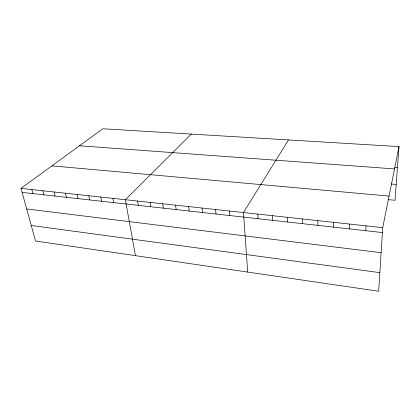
<?xml version="1.0" encoding="UTF-8"?>
<svg xmlns="http://www.w3.org/2000/svg" width="420" height="420" viewBox="0 0 420 420"><rect width="100%" height="100%" fill="white"/><g stroke="black" fill="none" stroke-linecap="round" stroke-linejoin="round"><path stroke-width="0.63" d="M317.882 225.377L317.887 220.621M333.548 227.126L333.627 222.327M349.519 228.905L349.671 224.07M365.804 230.722L366.035 225.845M399 146.601L382.72 227.656L378.667 291.244L35.553 241.033L21 188.391L102.837 128.756L399 146.601L395.042 200.272L388.531 199.673M288.477 139.944L243.484 212.541L247.669 272.071M191.336 134.09L125.349 199.721L135.471 255.654M394.9 167.375L397.457 167.559M79.48 145.777L394.517 168.924M391.183 183.997L396.212 184.411M51.923 165.858L389.062 196.077M21 188.391L382.72 227.656M22.113 192.407L382.405 232.57M26.686 208.96L381.124 252.703M31.259 225.482L379.853 272.638M31.841 189.567L32.923 193.615M42.861 190.764L43.906 194.838M54.065 191.982L55.073 196.082M65.452 193.216L66.423 197.347M77.028 194.471L77.968 198.634M88.804 195.752L89.702 199.946M100.774 197.053L101.635 201.275M112.954 198.371L113.773 202.629M137.582 201.049L138.316 205.364M150.029 202.398L150.712 206.745M162.687 203.774L163.328 208.152M175.565 205.17L176.159 209.58M188.674 206.593L189.215 211.034M202.01 208.042L202.503 212.52M215.586 209.517L216.022 214.027M229.409 211.013L229.792 215.56M257.817 214.1L258.079 218.715M272.417 215.686L272.617 220.332M287.291 217.297L287.422 221.986M302.442 218.941L302.51 223.666"/></g></svg>
